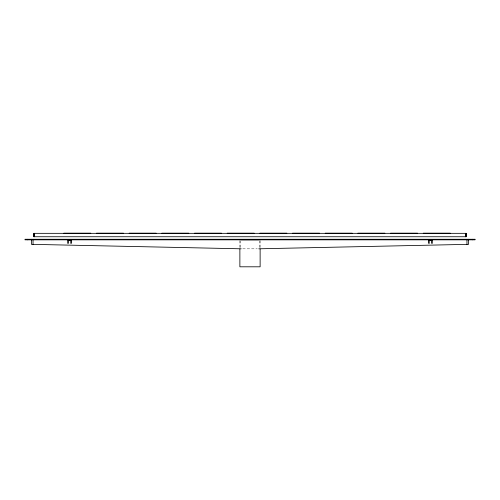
<?xml version="1.0" encoding="UTF-8"?>
<svg xmlns="http://www.w3.org/2000/svg" width="500" height="500" viewBox="0 0 500 500"><rect width="100%" height="100%" fill="white"/><g stroke="black" fill="none" stroke-linecap="round" stroke-linejoin="round"><path stroke-width="0.38" stroke-dasharray="2.5 1.88" d="M242.769 248.831L257.231 248.831M260.125 240.581L260.125 248.294M259.556 240.581L259.556 248.294M240.444 240.581L240.444 248.294M239.875 240.581L239.875 248.294"/><path stroke-width="0.75" d="M258.794 248.8L468.569 244.331L468.569 239.269M63.8 233.194L90.8 233.194M96.475 233.194L123.475 233.194M129.156 233.194L156.156 233.194M161.831 233.194L188.831 233.194M194.506 233.194L221.506 233.194M227.188 233.194L254.188 233.194M259.862 233.194L286.863 233.194M292.544 233.194L319.544 233.194M325.219 233.194L352.219 233.194M357.894 233.194L384.894 233.194M390.575 233.194L417.575 233.194M423.25 233.194L450.25 233.194M241.231 239.806L258.769 239.806M241.206 248.8L31.431 244.331L31.431 239.269M472.587 239.269L472.587 239.831M466.962 239.269L466.962 244.331M466 233.337L466 236.737M465.662 233.337L465.662 236.737M260.125 249.069L260.125 266.806L239.875 266.806L239.875 249.069M34.337 233.337L34.337 236.737M34 233.337L34 236.737M33.038 239.269L33.038 244.331M27.413 239.269L27.413 239.831M466.225 233.337L33.775 233.337L33.775 236.737L466.225 236.737L466.225 233.337M475 239.269L25 239.269L25 239.831L475 239.831L475 239.269M71.35 239.806L67.75 239.806L67.75 243.406L68.312 243.406L68.312 240.369L70.788 240.369L70.788 243.406L71.35 243.406L71.35 239.806M432.25 239.806L428.65 239.806L428.65 243.406L429.212 243.406L429.212 240.369L431.688 240.369L431.688 243.406L432.25 243.406L432.25 239.806"/></g></svg>
